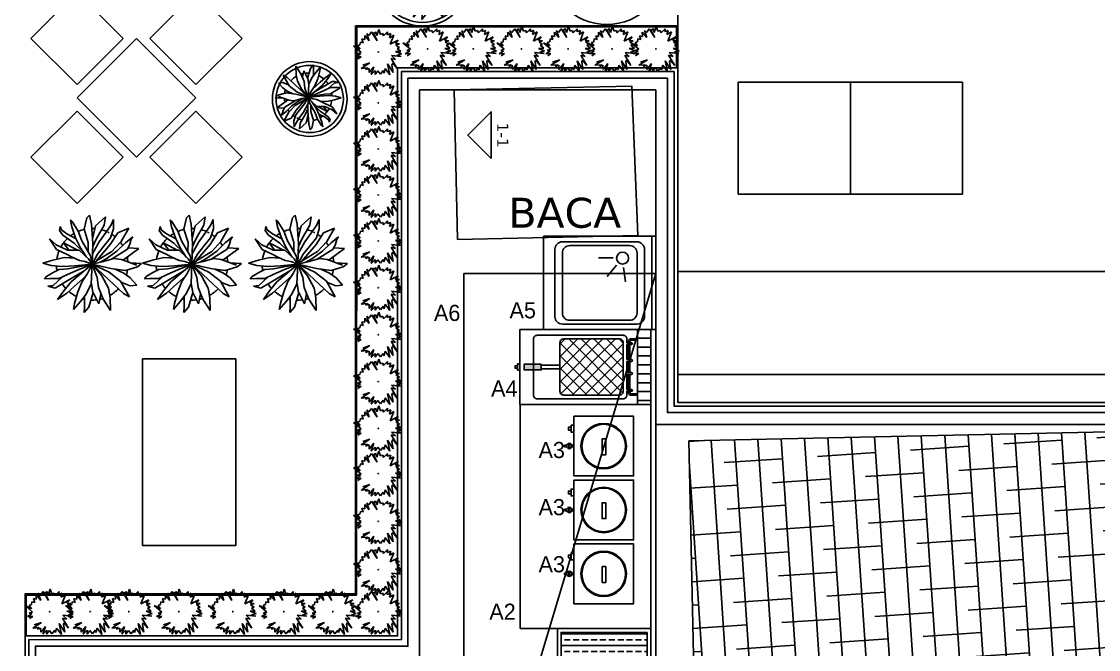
# Model space of a CAD drawing. Header units: millimetres. Extents: x 24870 to 27223, y 1839 to 3696.
# Drawn here: x 26069 to 26645, y 2387 to 2723 of the extents above; entities that cross this region are included whole.
import ezdxf
from ezdxf.enums import TextEntityAlignment as Align

# ---------------------------------------------------------------- set-up
doc = ezdxf.new("R2010")
doc.units = ezdxf.units.MM
doc.linetypes.add('DASHDOT', pattern=[25.4, 12.7, -6.35, 0, -6.35])
for name, color, linetype in [('0-gnl-gor1', 1, 'Continuous'), ('0-gnl-gor2', 6, 'Continuous'), ('0-gnl-gor3', 252, 'Continuous'), ('0-gnl-tarama', 252, 'Continuous'), ('0-gnrl-note', 251, 'Continuous'), ('0-gnrl-symb-section', 6, 'DASHDOT'), ('2-tef-aksesuar', 30, 'Continuous'), ('2-tef-hareketli', 251, 'Continuous'), ('S2000-002 Çizgi', 7, 'Continuous')]:
    doc.layers.add(name, color=color, linetype=linetype)
doc.styles.add('geoID', font='verdana.ttf')
doc.styles.add('TAKSİM', font='GOTHIC.TTF', dxfattribs={"height": 20})

# ---------------------------------------------------------------- blocks, each defined once
blk = doc.blocks.new('B2')
at = {"color": 63, "true_color": 0xafc95e}
for p, q in [((501766.2, 4057613.8), (501776.2, 4057607.8)), ((501766.2, 4057597.8), (501766.2, 4057613.8)), ((501776.2, 4057607.8), (501781.2, 4057623.8)), ((501781.2, 4057623.8), (501791.2, 4057597.8)), ((501791.2, 4057627.8), (501796.2, 4057617.8)), ((501791.2, 4057597.8), (501791.2, 4057627.8)), ((501796.2, 4057617.8), (501811.2, 4057627.8)), ((501811.2, 4057627.8), (501821.2, 4057587.8)), ((501821.2, 4057587.8), (501816.2, 4057623.8)), ((501816.2, 4057617.8), (501826.2, 4057623.8)), ((501826.2, 4057607.8), (501841.2, 4057627.8)), ((501826.2, 4057623.8), (501826.2, 4057607.8)), ((501841.2, 4057627.8), (501841.2, 4057607.8)), ((501841.2, 4057607.8), (501851.2, 4057607.8)), ((501851.2, 4057597.8), (501871.2, 4057607.8)), ((501851.2, 4057607.8), (501851.2, 4057597.8)), ((501871.2, 4057607.8), (501866.2, 4057597.8)), ((501726.2, 4057597.8), (501746.2, 4057577.8)), ((501746.2, 4057563.8), (501726.2, 4057597.8)), ((501731.2, 4057563.8), (501746.2, 4057563.8)), ((501741.2, 4057557.8), (501731.2, 4057563.8)), ((501741.2, 4057593.8), (501751.2, 4057593.8)), ((501746.2, 4057577.8), (501741.2, 4057593.8)), ((501751.2, 4057593.8), (501756.2, 4057603.8)), ((501756.2, 4057603.8), (501766.2, 4057597.8)), ((501866.2, 4057597.8), (501881.2, 4057597.8)), ((501891.2, 4057587.8), (501866.2, 4057557.8)), ((501866.2, 4057557.8), (501901.2, 4057563.8)), ((501881.2, 4057597.8), (501871.2, 4057583.8)), ((501871.2, 4057583.8), (501891.2, 4057587.8)), ((501901.2, 4057563.8), (501886.2, 4057553.8)), ((501721.2, 4057553.8), (501741.2, 4057557.8)), ((501741.2, 4057547.8), (501721.2, 4057553.8)), ((501726.2, 4057543.8), (501741.2, 4057547.8)), ((501876.2, 4057523.8), (501896.2, 4057507.8)), ((501896.2, 4057517.8), (501876.2, 4057523.8)), ((501886.2, 4057553.8), (501901.2, 4057547.8)), ((501886.2, 4057547.8), (501896.2, 4057533.8)), ((501901.2, 4057547.8), (501886.2, 4057547.8)), ((501886.2, 4057533.8), (501896.2, 4057517.8)), ((501896.2, 4057533.8), (501886.2, 4057533.8)), ((501726.2, 4057503.8), (501766.2, 4057513.8)), ((501751.2, 4057497.8), (501726.2, 4057503.8)), ((501766.2, 4057513.8), (501736.2, 4057513.8)), ((501741.2, 4057493.8), (501751.2, 4057497.8)), ((501756.2, 4057493.8), (501741.2, 4057493.8)), ((501751.2, 4057477.8), (501756.2, 4057493.8)), ((501776.2, 4057493.8), (501751.2, 4057477.8)), ((501756.2, 4057467.8), (501776.2, 4057493.8)), ((501776.2, 4057477.8), (501756.2, 4057467.8)), ((501771.2, 4057463.8), (501776.2, 4057477.8)), ((501831.2, 4057487.8), (501826.2, 4057443.8)), ((501841.2, 4057447.8), (501831.2, 4057487.8)), ((501846.2, 4057477.8), (501841.2, 4057447.8)), ((501851.2, 4057483.8), (501846.2, 4057477.8)), ((501851.2, 4057503.8), (501861.2, 4057457.8)), ((501866.2, 4057493.8), (501851.2, 4057503.8)), ((501861.2, 4057457.8), (501851.2, 4057483.8)), ((501856.2, 4057513.8), (501866.2, 4057493.8)), ((501891.2, 4057497.8), (501856.2, 4057513.8)), ((501876.2, 4057507.8), (501891.2, 4057497.8)), ((501896.2, 4057507.8), (501876.2, 4057507.8)), ((501786.2, 4057473.8), (501771.2, 4057463.8)), ((501791.2, 4057457.8), (501786.2, 4057473.8)), ((501806.2, 4057467.8), (501791.2, 4057457.8)), ((501816.2, 4057473.8), (501806.2, 4057457.8)), ((501806.2, 4057457.8), (501806.2, 4057467.8)), ((501826.2, 4057443.8), (501816.2, 4057473.8))]:
    blk.add_line(p, q, dxfattribs=at)
blk.add_circle((501811.2, 4057543.8), 1, dxfattribs=at)
blk = doc.blocks.new('kesit-görünüş')
at = {"linetype": 'Continuous'}
blk.add_lwpolyline([(60, -60), (0, 0), (0, 0), (-60, -60)], close=True, dxfattribs=at)
at = {"style": 'geoID'}
blk.add_attdef('KESIT_NO', text='', height=40, dxfattribs=at).set_placement((0, -90), align=Align.MIDDLE_CENTER)
blk = doc.blocks.new('TREEI')
at = {"color": 63, "true_color": 0xafc95e}
for p, q in [((-0.0406, 0.1373), (-0.0511, 0.1417)), ((-0.0511, 0.1417), (-0.0458, 0.1135)), ((-0.0189, 0.1085), (-0.0406, 0.1373)), ((0.0003, 0.1098), (0.0056, 0.1442)), ((0.0056, 0.1442), (0.0085, 0.1517)), ((0.0085, 0.1517), (0.0132, 0.1298)), ((0.036, 0.116), (0.0459, 0.1342)), ((0.0459, 0.1342), (0.0453, 0.1448)), ((0.0453, 0.1448), (0.0523, 0.1342)), ((0.0523, 0.1342), (0.0488, 0.1173)), ((-0.1001, 0.0879), (-0.113, 0.0998)), ((-0.113, 0.0998), (-0.1025, 0.0735)), ((-0.0546, 0.1041), (-0.0943, 0.1173)), ((-0.0943, 0.1173), (-0.0803, 0.0948)), ((-0.0308, 0.0709), (-0.0546, 0.1041)), ((-0.0458, 0.1135), (-0.026, 0.0572)), ((-0.0143, 0.0653), (-0.0189, 0.1085)), ((0.0015, 0.0785), (0.0003, 0.1098)), ((0.0132, 0.1298), (0.0155, 0.0941)), ((0.0154, 0.091), (0.036, 0.116)), ((0.0488, 0.1173), (0.0266, 0.081)), ((0.0792, 0.0979), (0.0909, 0.1229)), ((0.0909, 0.1229), (0.0839, 0.0841)), ((-0.1025, 0.0735), (-0.0832, 0.0516)), ((-0.0774, 0.0735), (-0.1001, 0.0879)), ((-0.0803, 0.0948), (-0.0423, 0.0666)), ((-0.0464, 0.0547), (-0.0774, 0.0735)), ((-0.0423, 0.0666), (-0.0224, 0.0484)), ((-0.0043, 0.0253), (0.0015, 0.0785)), ((0.0266, 0.081), (0.0112, 0.0443)), ((0.0155, 0.0941), (0.0144, 0.0603)), ((0.0202, 0.0553), (0.0535, 0.0691)), ((0.0243, 0.0572), (0.0558, 0.0948)), ((0.0558, 0.0948), (0.0488, 0.0666)), ((0.0535, 0.0691), (0.0792, 0.0979)), ((0.0839, 0.0841), (0.0599, 0.0578)), ((-0.1463, 0.0566), (-0.1095, 0.0572)), ((-0.1083, 0.029), (-0.1463, 0.0566)), ((-0.1095, 0.0572), (-0.0744, 0.0334)), ((-0.0832, 0.0516), (-0.0528, 0.0353)), ((-0.0744, 0.0334), (-0.0129, 0.0029)), ((-0.0528, 0.0353), (-0.0265, 0.0209)), ((-0.0129, 0.0289), (-0.0464, 0.0547)), ((-0.026, 0.0572), (0.0009, -0.0007)), ((-0.0028, 0.0397), (-0.0143, 0.0653)), ((0.005, 0.0197), (0.0202, 0.0553)), ((0.0144, 0.0603), (0.008, 0.0266)), ((0.0506, 0.0459), (0.0325, 0.0259)), ((0.043, 0.0376), (0.0716, 0.0528)), ((0.0599, 0.0578), (0.0506, 0.0459)), ((0.0716, 0.0528), (0.1072, 0.0591)), ((0.1178, 0.0459), (0.0891, 0.0297)), ((0.1072, 0.0591), (0.1388, 0.0628)), ((0.1388, 0.0628), (0.1178, 0.0459)), ((-0.1209, 0.0024), (-0.1504, -0.0123)), ((-0.1399, 0.0234), (-0.1474, 0.0278)), ((-0.1474, 0.0278), (-0.1188, 0.0197)), ((-0.1299, 0.0103), (-0.1399, 0.0234)), ((-0.1171, -0.001), (-0.1299, 0.0103)), ((-0.1188, 0.0197), (-0.0849, 0.0065)), ((-0.0703, 0.0115), (-0.1083, 0.029)), ((-0.0849, 0.0065), (-0.0452, -0.0023)), ((-0.0195, 0.0046), (-0.0703, 0.0115)), ((-0.0265, 0.0209), (0.0009, -0.0007)), ((0.0009, -0.0007), (-0.0195, 0.0046)), ((0.0009, -0.0007), (-0.0043, 0.0253)), ((0.0009, -0.0007), (0.005, 0.0197)), ((0.0517, 0.0165), (0.0009, -0.0007)), ((0.0179, 0.0159), (0.0009, -0.0007)), ((0.0009, -0.0007), (0.0751, 0.0159)), ((0.0471, 0.0009), (0.0009, -0.0007)), ((0.0325, 0.0259), (0.0179, 0.0159)), ((0.0833, 0.0002), (0.0471, 0.0009)), ((0.0693, 0.0228), (0.0517, 0.0165)), ((0.0891, 0.0297), (0.0693, 0.0228)), ((0.0751, 0.0159), (0.1008, 0.0253)), ((0.1119, -0.0004), (0.0833, 0.0002)), ((0.1008, 0.0253), (0.1213, 0.024)), ((0.137, 0.0103), (0.1119, -0.0004)), ((0.1213, 0.024), (0.1452, 0.0203)), ((0.1528, 0.0165), (0.137, 0.0103)), ((0.1452, 0.0203), (0.1528, 0.0165)), ((-0.1504, -0.0123), (-0.0925, -0.026)), ((-0.0873, -0.0229), (-0.124, -0.0568)), ((-0.0598, -0.0091), (-0.1171, -0.001)), ((-0.0674, -0.011), (-0.0873, -0.0229)), ((-0.0341, -0.006), (-0.0674, -0.011)), ((-0.0464, -0.0348), (0.0009, -0.0007)), ((-0.0452, -0.0023), (-0.024, -0.0046)), ((0.0009, -0.0007), (-0.037, -0.0436)), ((-0.0353, -0.0842), (0.0009, -0.0007)), ((0.0009, -0.0007), (-0.0341, -0.006)), ((0.0009, -0.0007), (-0.0119, -0.0448)), ((0.0027, -0.0436), (0.0009, -0.0007)), ((0.0009, -0.0007), (0.0272, -0.0548)), ((0.0255, -0.021), (0.0009, -0.0007)), ((0.0815, -0.0248), (0.0009, -0.0007)), ((0.05, -0.0367), (0.0255, -0.021)), ((0.1032, -0.0191), (0.0315, -0.0098)), ((0.0333, -0.026), (0.0786, -0.0417)), ((0.1137, -0.0411), (0.0815, -0.0248)), ((0.0997, -0.0001), (0.1364, -0.0129)), ((0.1347, -0.0235), (0.1032, -0.0191)), ((0.1528, -0.0085), (0.1347, -0.0235)), ((0.1364, -0.0129), (0.1528, -0.0085)), ((-0.1083, -0.0423), (-0.1399, -0.058)), ((-0.1399, -0.058), (-0.1235, -0.063)), ((-0.1235, -0.063), (-0.0855, -0.0586)), ((-0.0774, -0.0642), (-0.0902, -0.0855)), ((-0.0855, -0.0586), (-0.0464, -0.0348)), ((-0.0578, -0.0417), (-0.0774, -0.0642)), ((-0.037, -0.0436), (-0.0592, -0.0824)), ((-0.0119, -0.0448), (-0.016, -0.088)), ((0.0114, -0.0742), (0.0027, -0.0436)), ((0.033, -0.0811), (0.026, -0.0536)), ((0.0272, -0.0548), (0.0547, -0.078)), ((0.0745, -0.0611), (0.05, -0.0367)), ((0.0979, -0.0899), (0.0745, -0.0611)), ((0.0786, -0.0417), (0.1078, -0.0517)), ((0.1078, -0.0517), (0.1411, -0.058)), ((0.1411, -0.058), (0.1137, -0.0411)), ((-0.0902, -0.0855), (-0.0996, -0.1137)), ((-0.0803, -0.108), (-0.0604, -0.088)), ((-0.0592, -0.0824), (-0.0651, -0.1381)), ((-0.0522, -0.1212), (-0.0353, -0.0842)), ((-0.016, -0.088), (-0.009, -0.1168)), ((0.0126, -0.1124), (0.0114, -0.0742)), ((0.0126, -0.0949), (0.0301, -0.1199)), ((0.0301, -0.1199), (0.0325, -0.0811)), ((0.0325, -0.0811), (0.0628, -0.1174)), ((0.0547, -0.078), (0.0792, -0.0911)), ((0.0745, -0.1118), (0.0617, -0.0817)), ((0.0792, -0.0911), (0.1084, -0.1062)), ((0.1084, -0.1062), (0.0979, -0.0899)), ((-0.0996, -0.1137), (-0.0803, -0.108)), ((-0.0651, -0.1381), (-0.0522, -0.1212)), ((-0.009, -0.1168), (0.005, -0.1531)), ((0.005, -0.1531), (0.0126, -0.1124)), ((0.0628, -0.1174), (0.0821, -0.1274)), ((0.0821, -0.1274), (0.0745, -0.1118))]:
    blk.add_line(p, q, dxfattribs=at)
for start, end in [(112.5698, 117.2676), (90.2669, 100.3176), (75.8744, 82.8333), (52.0008, 69.3621), (139.0957, 141.7689), (128.5172, 136.7777), (31.5426, 45.4516), (146.4111, 153.1838), (13.4218, 20.6016), (165.0446, 171.5762), (191.5019, 199.4338), (340.9505, 349.9228), (358.2776, 0.2322), (212.2939, 220.8052), (319.0773, 333.9888), (305.7774, 308.9587), (246.3853, 263.9953), (276.0879, 281.1845), (285.8654, 295.508)]:
    blk.add_arc((0.0009, -0.0007), 0.11, start, end, dxfattribs=at)
blk = doc.blocks.new('A$C53006F47')
at = {"layer": 'S2000-002 Çizgi'}
h = blk.add_hatch(dxfattribs=at)
h.set_pattern_fill('ANSI33', color=4, angle=45, style=0)
h.set_pattern_definition([(90, (-7215.176, -2933.2366), (-6.35, 1e-15), []), (90, (-7212.001, -2930.0616), (-6.35, 1e-15), [3.175, -1.5875])])
h.paths.add_polyline_path([(2.05, 58.99), (2.05, 12.99), (19.32, 12.99), (19.32, 14.52), (19.48, 17.19), (19.85, 17.19), (19.86, 17.19), (20.02, 14.52), (20.02, 12.99), (129.98, 12.99), (129.98, 14.52), (130.14, 17.19), (130.51, 17.19), (130.52, 17.19), (130.68, 14.52), (130.68, 12.99), (148, 12.99), (148, 58.99)])
h = blk.add_hatch(dxfattribs=at)
h.set_pattern_fill('ANSI32', color=256, style=0)
h.set_pattern_definition([(135, (4280.58262, -7757.06716), (0.265165043, 0.265165043), []), (135, (4280.40585, -7757.06716), (0.265165043, 0.265165043), [])])
h.paths.add_polyline_path([(18.98, 7.9), (20.36, 7.9), (20.39, 6.9), (18.95, 6.9)])
h.paths.add_polyline_path([(19.01, 8.72), (19.32, 8.72), (19.32, 14.52), (19.41, 15.9), (19.93, 15.9), (20.02, 14.52), (20.02, 8.72), (20.33, 8.72), (20.36, 7.9), (18.98, 7.9)])
h.paths.add_polyline_path([(18.88, 4.9), (20.46, 4.9), (20.6, 0.76, -0.437405), (19.9, 0), (19.44, 0, -0.437405), (18.74, 0.76)])
h.paths.add_polyline_path([(18.95, 6.9), (20.39, 6.9), (20.46, 4.9), (18.88, 4.9)])
h.paths.add_polyline_path([(19.48, 17.19), (19.86, 17.19), (19.93, 15.9), (19.41, 15.9)])
h = blk.add_hatch(dxfattribs=at)
h.set_pattern_fill('ANSI32', color=256, style=0)
h.set_pattern_definition([(45, (-4130.5826, -7757.06716), (-0.265165043, 0.265165043), []), (45, (-4130.40584, -7757.06716), (-0.265165043, 0.265165043), [])])
h.paths.add_polyline_path([(131.02, 7.9), (129.64, 7.9), (129.61, 6.9), (131.05, 6.9)])
h.paths.add_polyline_path([(130.99, 8.72), (130.68, 8.72), (130.68, 14.52), (130.59, 15.9), (130.07, 15.9), (129.98, 14.52), (129.98, 8.72), (129.67, 8.72), (129.64, 7.9), (131.02, 7.9)])
h.paths.add_polyline_path([(131.12, 4.9), (129.54, 4.9), (129.4, 0.76, 0.437405), (130.1, 0), (130.56, 0, 0.437405), (131.26, 0.76)])
h.paths.add_polyline_path([(131.05, 6.9), (129.61, 6.9), (129.54, 4.9), (131.12, 4.9)])
h.paths.add_polyline_path([(130.52, 17.19), (130.14, 17.19), (130.07, 15.9), (130.59, 15.9)])
for p, q in [((19.32, 14.52), (19.48, 17.19)), ((19.32, 8.72), (19.32, 14.52)), ((19.85, 17.19), (19.48, 17.19)), ((19.49, 17.19), (19.86, 17.19)), ((20.02, 14.52), (19.86, 17.19)), ((20.02, 8.72), (20.02, 14.52)), ((129.98, 14.52), (130.14, 17.19)), ((129.98, 8.72), (129.98, 14.52)), ((130.51, 17.19), (130.14, 17.19)), ((130.15, 17.19), (130.52, 17.19)), ((130.68, 14.52), (130.52, 17.19)), ((130.68, 8.72), (130.68, 14.52)), ((18.74, 0.76), (19.01, 8.72)), ((19.01, 8.72), (19.32, 8.72)), ((20.33, 8.72), (20.02, 8.72)), ((20.02, 8.72), (20.33, 8.72)), ((20.6, 0.76), (20.33, 8.72)), ((20.33, 8.72), (20.6, 0.76)), ((129.4, 0.76), (129.67, 8.72)), ((129.67, 8.72), (129.4, 0.76)), ((129.67, 8.72), (129.98, 8.72)), ((129.98, 8.72), (129.67, 8.72)), ((130.99, 8.72), (130.68, 8.72)), ((131.26, 0.76), (130.99, 8.72)), ((19.44, 0), (19.9, 0)), ((19.9, 0), (19.44, 0)), ((130.56, 0), (130.1, 0)), ((130.1, 0), (130.56, 0))]:
    blk.add_line(p, q, dxfattribs=at)
for points in [[(0, 60.99), (150, 60.99), (150, 10.99), (0, 10.99)], [(2.05, 58.99), (148, 58.99), (148, 12.99), (2.05, 12.99)]]:
    blk.add_lwpolyline(points, close=True, dxfattribs=at)
for centre, start, end in [((19.44, 0.71), 175.50083, 270), ((19.9, 0.71), 270, 4.49917), ((19.9, 0.71), 270, 4.49917), ((130.1, 0.71), 175.50083, 270), ((130.1, 0.71), 175.50083, 270), ((130.56, 0.71), 270, 4.49917)]:
    blk.add_arc(centre, 0.706, start, end, dxfattribs=at)
blk = doc.blocks.new('A$C0E725413')
at = {"layer": 'S2000-002 Çizgi'}
for points in [[(0, 5), (32, 5), (32, 37), (0, 37)], [(12.15, 22.15), (20.62, 22.15), (20.62, 20.14), (12.15, 20.14)], [(8.5, 5), (4.85, 5), (4.85, 3.55), (8.5, 3.55)], [(7.4, 3.55), (5.94, 3.55), (5.94, 2.09), (7.4, 2.09)]]:
    blk.add_lwpolyline(points, close=True, dxfattribs=at)
for points in [[(14.62, 2.86), (17.38, 2.86)], [(17.38, 2.27), (14.62, 2.27)], [(15.58, 3.92), (15.58, 5), (16.42, 5), (16.42, 3.92)], [(15.58, 1.22), (15.58, 0), (16.42, 0), (16.42, 1.22)]]:
    blk.add_lwpolyline(points, dxfattribs=at)
for centre, radius in [((16, 21), 12.17), ((16, 21), 11.67), ((16, 2.57), 1.41)]:
    blk.add_circle(centre, radius, dxfattribs=at)
blk = doc.blocks.new('A$C3D043C48')
at = {"layer": 'S2000-002 Çizgi'}
h = blk.add_hatch(dxfattribs=at)
h.set_pattern_fill('ANSI31', color=256, scale=1.5, angle=45, style=0)
h.set_pattern_definition([(90, (-3458.603, -4993.7387), (-4.7625, 9e-16), [])])
h.paths.add_polyline_path([(0, 72.62), (0, 65.62), (40, 65.62), (40, 72.62)])
h = blk.add_hatch(color=256, dxfattribs=at)
h.paths.add_polyline_path([(35, 61.8), (35, 62.44), (35, 65.62), (34.36, 65.62), (34.36, 62.44, -0.414214), (33.36, 61.44), (33, 61.44), (33, 60.8), (34, 60.8, 0.414214)])
h.paths.add_polyline_path([(32, 61.44), (24, 61.44), (24, 60.8), (32, 60.8)])
h.paths.add_polyline_path([(23, 61.44), (17, 61.44), (17, 60.8), (23, 60.8)])
h.paths.add_polyline_path([(16, 61.44), (8, 61.44), (8, 60.8), (16, 60.8)])
h.paths.add_polyline_path([(5.64, 62.44), (5.64, 65.62), (5, 65.62), (5, 61.8, 0.414214), (6, 60.8), (6.64, 60.8), (7, 60.8), (7, 61.44), (6.64, 61.44, -0.414214)])
h = blk.add_hatch(dxfattribs=at)
h.set_pattern_fill('ANSI37', color=256, scale=1.5, style=0)
h.set_pattern_definition([(45, (-3527.4763, -4981.5224), (-3.367596, 3.367596), []), (135, (-3527.4763, -4981.5224), (-3.367596, -3.367596), [])])
h.paths.add_polyline_path([(35, 55.84, 0.414214), (33, 57.84), (7, 57.84, 0.414214), (5, 55.84), (5, 26.01, 0.414214), (7, 24.01), (33, 24.01, 0.414214), (35, 26.01)])
blk.add_hatch(color=256, dxfattribs=at).paths.add_polyline_path([(18.49, 14.01), (21.51, 14.01), (21.51, 4.84), (18.49, 4.84)])
for p, q in [((5, 65.62), (5.64, 65.62)), ((5, 61.8), (5, 65.62)), ((5.64, 65.62), (5.64, 62.44)), ((35, 65.62), (34.36, 65.62)), ((34.36, 65.62), (34.36, 62.44)), ((35, 62.44), (35, 65.62)), ((6.64, 60.8), (6, 60.8)), ((6.64, 61.44), (7, 61.44)), ((7, 60.8), (6.64, 60.8)), ((7, 59.84), (7, 62.32)), ((8, 59.84), (8, 62.32)), ((8, 61.44), (16, 61.44)), ((16, 60.8), (8, 60.8)), ((16, 59.84), (16, 62.32)), ((17, 59.84), (17, 62.32)), ((17, 61.44), (23, 61.44)), ((23, 60.8), (17, 60.8)), ((23, 59.84), (23, 62.32)), ((24, 59.84), (24, 62.32)), ((24, 61.44), (32, 61.44)), ((32, 60.8), (24, 60.8)), ((32, 59.84), (32, 62.32)), ((33, 59.84), (33, 62.32)), ((33, 61.44), (33.36, 61.44)), ((34, 60.8), (33, 60.8)), ((35, 62.44), (35, 61.8))]:
    blk.add_line(p, q, dxfattribs=at)
for points in [[(0, 2.62), (40, 2.62), (40, 72.62), (0, 72.62)], [(0, 72.62), (40, 72.62), (40, 65.62), (0, 65.62)], [(19, 24.01), (19, 14.01), (21, 14.01), (21, 24.01)], [(18.49, 14.01), (21.51, 14.01), (21.51, 4.84), (18.49, 4.84)], [(18.36, 2.62), (21.64, 2.62), (21.64, 1.31), (18.36, 1.31)], [(19.34, 1.31), (20.66, 1.31), (20.66, 0), (19.34, 0)]]:
    blk.add_lwpolyline(points, close=True, dxfattribs=at)
for points in [[(29, 9.84), (5, 9.84, -0.414214), (3, 11.84), (3, 57.84, -0.414214), (5, 59.84), (7, 59.84)], [(33, 59.84), (35, 59.84, -0.414214), (37, 57.84), (37, 11.84, -0.414214), (35, 9.84), (29, 9.84)]]:
    blk.add_lwpolyline(points, format="xyb", dxfattribs=at)
blk.add_lwpolyline([(7, 57.84), (33, 57.84, -0.414214), (35, 55.84), (35, 26.01, -0.414214), (33, 24.01), (7, 24.01, -0.414214), (5, 26.01), (5, 55.84, -0.414214)], format="xyb", close=True, dxfattribs=at)
for points in [[(8, 59.84), (16, 59.84)], [(17, 59.84), (23, 59.84)], [(24, 59.84), (32, 59.84)]]:
    blk.add_lwpolyline(points, dxfattribs=at)
for centre, radius, start, end in [((6, 61.8), 1, 180, 270), ((6.64, 62.44), 1, 180, 270), ((7.5, 62.32), 0.5, 0, 180), ((16.5, 62.32), 0.5, 0, 180), ((23.5, 62.32), 0.5, 0, 180), ((32.5, 62.32), 0.5, 0, 180), ((33.36, 62.44), 1, 270, 0), ((34, 61.8), 1, 270, 0)]:
    blk.add_arc(centre, radius, start, end, dxfattribs=at)
blk = doc.blocks.new('A$C40265D60')
at = {"layer": 'S2000-002 Çizgi'}
for p, q in [((16.66, 42.76), (24.47, 43.87)), ((11.52, 37.29), (11.52, 29.4)), ((15.43, 38.95), (21.53, 33.94))]:
    blk.add_line(p, q, dxfattribs=at)
for points in [[(0, 0), (50, 0), (50, 60), (0, 60)], [(0, 58), (50, 58), (50, 60), (0, 60)]]:
    blk.add_lwpolyline(points, close=True, dxfattribs=at)
for points in [[(7, 6), (43, 6, 0.414214), (47, 10), (47, 50, 0.414214), (43, 54), (7, 54, 0.414214), (3, 50), (3, 10, 0.414214)], [(9, 10), (41, 10, 0.414214), (45, 14), (45, 46, 0.414214), (41, 50), (9, 50, 0.414214), (5, 46), (5, 14, 0.414214)]]:
    blk.add_lwpolyline(points, format="xyb", close=True, dxfattribs=at)
blk.add_circle((11.71, 42.26), 3.19, dxfattribs=at)

msp = doc.modelspace()

# ---------------------------------------------------------------- hatches: boundary and pattern name
at = {"layer": '0-gnl-tarama'}
h = msp.add_hatch(dxfattribs=at)
h.set_pattern_fill('ANSI38', color=256, scale=100, angle=408.821335)
h.set_pattern_definition([(93.82133, (24163.696, -4154.666), (-12.47221, -0.833068), []), (183.82133, (24163.696, -4154.666), (-24.11135, -14.138345), [31.25, -18.75])])
h.paths.add_polyline_path([(26425.946, 2498.768), (26431.77, 2228.344), (26706.706, 2234.266), (26700.882, 2504.689)])

# ---------------------------------------------------------------- linework, layer by layer
for p, q in [((26420.017, 2874.684), (26420.017, 2698.416)), ((26073.653, 2714.212), (26098.402, 2738.961)), ((26098.402, 2738.961), (26123.151, 2714.212)), ((26162.042, 2738.961), (26137.293, 2714.212)), ((26186.791, 2714.212), (26162.042, 2738.961)), ((26098.402, 2689.463), (26073.653, 2714.212)), ((26098.402, 2682.392), (26130.222, 2714.212)), ((26123.151, 2714.212), (26098.402, 2689.463)), ((26130.222, 2714.212), (26162.042, 2682.392)), ((26137.293, 2714.212), (26162.042, 2689.463)), ((26162.042, 2689.463), (26186.791, 2714.212)), ((26452.436, 2630.819), (26452.436, 2690.819)), ((26452.436, 2690.819), (26512.436, 2690.819)), ((26512.436, 2630.819), (26512.436, 2690.819)), ((26512.436, 2690.819), (26572.436, 2690.819)), ((26512.436, 2690.819), (26512.436, 2630.819)), ((26572.436, 2690.819), (26572.436, 2630.819)), ((26130.222, 2650.572), (26098.402, 2682.392)), ((26162.042, 2682.392), (26130.222, 2650.572)), ((26073.653, 2650.572), (26098.402, 2675.321)), ((26098.402, 2675.321), (26123.151, 2650.572)), ((26162.042, 2675.321), (26137.293, 2650.572)), ((26186.791, 2650.572), (26162.042, 2675.321)), ((26098.402, 2625.824), (26073.653, 2650.572)), ((26123.151, 2650.572), (26098.402, 2625.824)), ((26137.293, 2650.572), (26162.042, 2625.824)), ((26162.042, 2625.824), (26186.791, 2650.572)), ((26512.436, 2630.819), (26452.436, 2630.819)), ((26572.436, 2630.819), (26512.436, 2630.819)), ((26420.017, 2519.379), (26420.017, 2589.379)), ((26420.017, 2589.379), (26850.017, 2589.379)), ((26305.554, 2246.259), (26408.217, 2588.305)), ((26133.413, 2442.71), (26133.413, 2542.71)), ((26133.413, 2542.71), (26183.413, 2542.71)), ((26183.413, 2542.71), (26183.413, 2442.71)), ((26420.017, 2519.379), (26420.017, 2534.379)), ((26420.017, 2534.379), (26905.017, 2534.379)), ((26920.017, 2519.379), (26420.017, 2519.379)), ((26183.413, 2442.71), (26133.413, 2442.71))]:
    msp.add_line(p, q)
for points in [[(26305.554, 2588.305), (26408.217, 2588.305), (26408.217, 2246.259), (26305.554, 2246.259)], [(26335.554, 2398.305), (26405.554, 2398.305), (26405.554, 2518.305), (26335.554, 2518.305)], [(26408.217, 2507.579), (26706.706, 2507.579), (26706.706, 2234.266), (26408.217, 2234.266)]]:
    msp.add_lwpolyline(points, close=True)
at = {"layer": '0-gnl-gor1'}
for points in [[(26300.371, 2686.616), (26302.093, 2606.635), (26398.608, 2608.68), (26395.349, 2688.662)], [(26425.946, 2498.768), (26431.77, 2228.344), (26706.706, 2234.266), (26700.882, 2504.689)]]:
    msp.add_lwpolyline(points, close=True, dxfattribs=at)
at = {"layer": '0-gnl-gor2'}
for points in [[(27207.864, 2698.416), (26920.017, 2698.416), (26920.017, 2519.379), (26420.017, 2519.379), (26420.017, 2698.416), (26270.017, 2698.416), (26270.017, 2394.361), (26070.588, 2394.435), (26070.588, 2284.435), (26082.388, 2284.435), (26082.388, 2382.671), (26281.817, 2382.598), (26281.817, 2686.616), (26408.217, 2686.616), (26408.217, 2507.579), (26931.817, 2507.579), (26931.817, 2686.616), (27208.183, 2686.616)], [(27207.918, 2696.416), (26922.017, 2696.416), (26922.017, 2517.379), (26418.017, 2517.379), (26418.017, 2696.416), (26272.017, 2696.416), (26272.017, 2392.361), (26072.588, 2392.434), (26072.588, 2284.435)], [(27208.013, 2692.916), (26925.517, 2692.916), (26925.517, 2513.879), (26414.517, 2513.879), (26414.517, 2692.916), (26275.517, 2692.916), (26275.517, 2388.859), (26076.088, 2388.933), (26076.088, 2284.435)]]:
    msp.add_lwpolyline(points, dxfattribs=at)
at = {"layer": '0-gnl-gor3'}
for points in [[(26420.017, 2698.416), (26420.017, 2720.916), (26270.017, 2720.916), (26247.517, 2720.916), (26247.405, 2416.869), (26070.588, 2416.869), (26070.588, 2394.438)], [(26419.417, 2698.416), (26419.417, 2720.316), (26270.017, 2720.316), (26248.117, 2720.316), (26248.005, 2416.269), (26071.188, 2416.269), (26071.188, 2394.438)]]:
    msp.add_lwpolyline(points, dxfattribs=at)
at = {"layer": '2-tef-hareketli'}
for centre, radius in [((26382.015, 2753.629), 32), ((26283.327, 2745.804), 25), ((26283.327, 2745.804), 23), ((26222.96, 2681.771), 20), ((26222.96, 2681.771), 18)]:
    msp.add_circle(centre, radius, dxfattribs=at)

# ---------------------------------------------------------------- block references
at = {"layer": '0-gnrl-symb-section'}
ref = msp.add_blockref('kesit-görünüş', (26307.589, 2662.418), dxfattribs=dict(at, xscale=-0.2083333333333333, yscale=0.2083333333333333, zscale=0.2083333333333333, rotation=90))
ref.add_attrib('KESIT_NO', '1-1', dxfattribs={"layer": '0', "height": 6, "rotation": 270, "style": 'geoID'}).set_placement((26326.339, 2662.418), align=Align.MIDDLE_CENTER)
at = {"layer": '2-tef-aksesuar', "lineweight": 0}
for name, p, xscale, yscale, zscale, rotation in [('TREEI', (26286.184, 2745.267), -139.3459200000002, 139.3459200000004, 139.3459200000003, 24.14376139002972), ('B2', (136329.673, -538151.789), 0.1350000000000004, 0.1350000000000004, 0.1350000000000004, 18.55061848843032), ('B2', (136354.12, -538151.789), 0.1350000000000004, 0.1350000000000004, 0.1350000000000004, 18.55061848843032), ('B2', (136379.925, -538151.789), 0.1350000000000004, 0.1350000000000004, 0.1350000000000004, 18.55061848843032), ('B2', (136404.882, -538151.789), 0.1350000000000004, 0.1350000000000004, 0.1350000000000004, 18.55061848843032), ('B2', (136428.48, -538151.789), 0.1350000000000004, 0.1350000000000004, 0.1350000000000004, 18.55061848843032), ('B2', (136451.909, -538151.789), 0.1350000000000004, 0.1350000000000004, 0.1350000000000004, 18.55061848843032), ('B2', (136303.296, -538153.486), 0.1350000000000004, 0.1350000000000004, 0.1350000000000004, 18.55061848843032), ('TREEI', (26222.092, 2682.7), -116.1216000000003, 116.1216000000003, 116.1216000000003, 203.2467780166511), ('B2', (136303.296, -538180.707), 0.1350000000000004, 0.1350000000000004, 0.1350000000000004, 18.55061848843032), ('B2', (136303.296, -538205.335), 0.1350000000000004, 0.1350000000000004, 0.1350000000000004, 18.55061848843032), ('B2', (136303.296, -538229.963), 0.1350000000000004, 0.1350000000000004, 0.1350000000000004, 18.55061848843032), ('TREEI', (26106.594, 2593.46), -174.1824000000003, 174.1824000000005, 174.1824000000004, 23.2467780166512), ('TREEI', (26160.007, 2593.46), -174.1824000000003, 174.1824000000005, 174.1824000000004, 23.2467780166512), ('TREEI', (26216.735, 2593.46), -174.1824000000003, 174.1824000000005, 174.1824000000004, 23.2467780166512), ('B2', (136303.296, -538254.592), 0.1350000000000004, 0.1350000000000004, 0.1350000000000004, 18.55061848843032), ('B2', (136303.296, -538279.652), 0.1350000000000004, 0.1350000000000004, 0.1350000000000004, 18.55061848843032), ('B2', (136303.296, -538304.838), 0.1350000000000004, 0.1350000000000004, 0.1350000000000004, 18.55061848843032), ('B2', (136303.296, -538329.898), 0.1350000000000004, 0.1350000000000004, 0.1350000000000004, 18.55061848843032), ('B2', (136303.296, -538354.958), 0.1350000000000004, 0.1350000000000004, 0.1350000000000004, 18.55061848843032), ('B2', (136303.296, -538379.155), 0.1350000000000004, 0.1350000000000004, 0.1350000000000004, 18.55061848843032), ('B2', (136303.296, -538404.647), 0.1350000000000004, 0.1350000000000004, 0.1350000000000004, 18.55061848843032), ('B2', (136303.296, -538430.572), 0.1350000000000004, 0.1350000000000004, 0.1350000000000004, 18.55061848843032), ('B2', (136127.41, -538453.04), 0.1350000000000004, 0.1350000000000004, 0.1350000000000004, 18.55061848843032), ('B2', (136149.089, -538453.04), 0.1350000000000004, 0.1350000000000004, 0.1350000000000004, 18.55061848843032), ('B2', (136169.765, -538453.04), 0.1350000000000004, 0.1350000000000004, 0.1350000000000004, 18.55061848843032), ('B2', (136196.526, -538453.04), 0.1350000000000004, 0.1350000000000004, 0.1350000000000004, 18.55061848843032), ('B2', (136225.448, -538453.04), 0.1350000000000004, 0.1350000000000004, 0.1350000000000004, 18.55061848843032), ('B2', (136252.749, -538453.04), 0.1350000000000004, 0.1350000000000004, 0.1350000000000004, 18.55061848843032), ('B2', (136278.969, -538453.04), 0.1350000000000004, 0.1350000000000004, 0.1350000000000004, 18.55061848843032), ('B2', (136303.296, -538453.04), 0.1350000000000004, 0.1350000000000004, 0.1350000000000004, 18.55061848843032)]:
    msp.add_blockref(name, p, dxfattribs=dict(at, xscale=xscale, yscale=yscale, zscale=zscale, rotation=rotation))
at = {"layer": 'S2000-002 Çizgi', "rotation": 270}
for name, p in [('A$C40265D60', (26348.217, 2608.305)), ('A$C3D043C48', (26332.93, 2558.305)), ('A$C0E725413', (26359.378, 2511.981)), ('A$C0E725413', (26359.378, 2477.794)), ('A$C0E725413', (26359.378, 2443.606)), ('A$C53006F47', (26344.561, 2398.305))]:
    msp.add_blockref(name, p, dxfattribs=at)

# ---------------------------------------------------------------- texts
at = {"style": 'TAKSİM'}
for s, p in [('A6', (26296.537, 2562.955)), ('A5', (26337.02, 2564.366)), ('A4', (26327.135, 2522.499)), ('A3', (26352.555, 2489.57)), ('A3', (26352.555, 2458.993)), ('A3', (26352.555, 2428.416)), ('A2', (26326.193, 2403.014))]:
    msp.add_text(s, height=8.64, dxfattribs=at).set_placement(p, align=Align.CENTER)
at = {"layer": '0-gnrl-note', "insert": (26329.346, 2628.886), "char_height": 16, "attachment_point": 1, "style": 'geoID'}
msp.add_mtext_dynamic_manual_height_columns('BACA', width=0.64873, gutter_width=1, heights=[0], dxfattribs=at)

doc.saveas('drawing.dxf')
